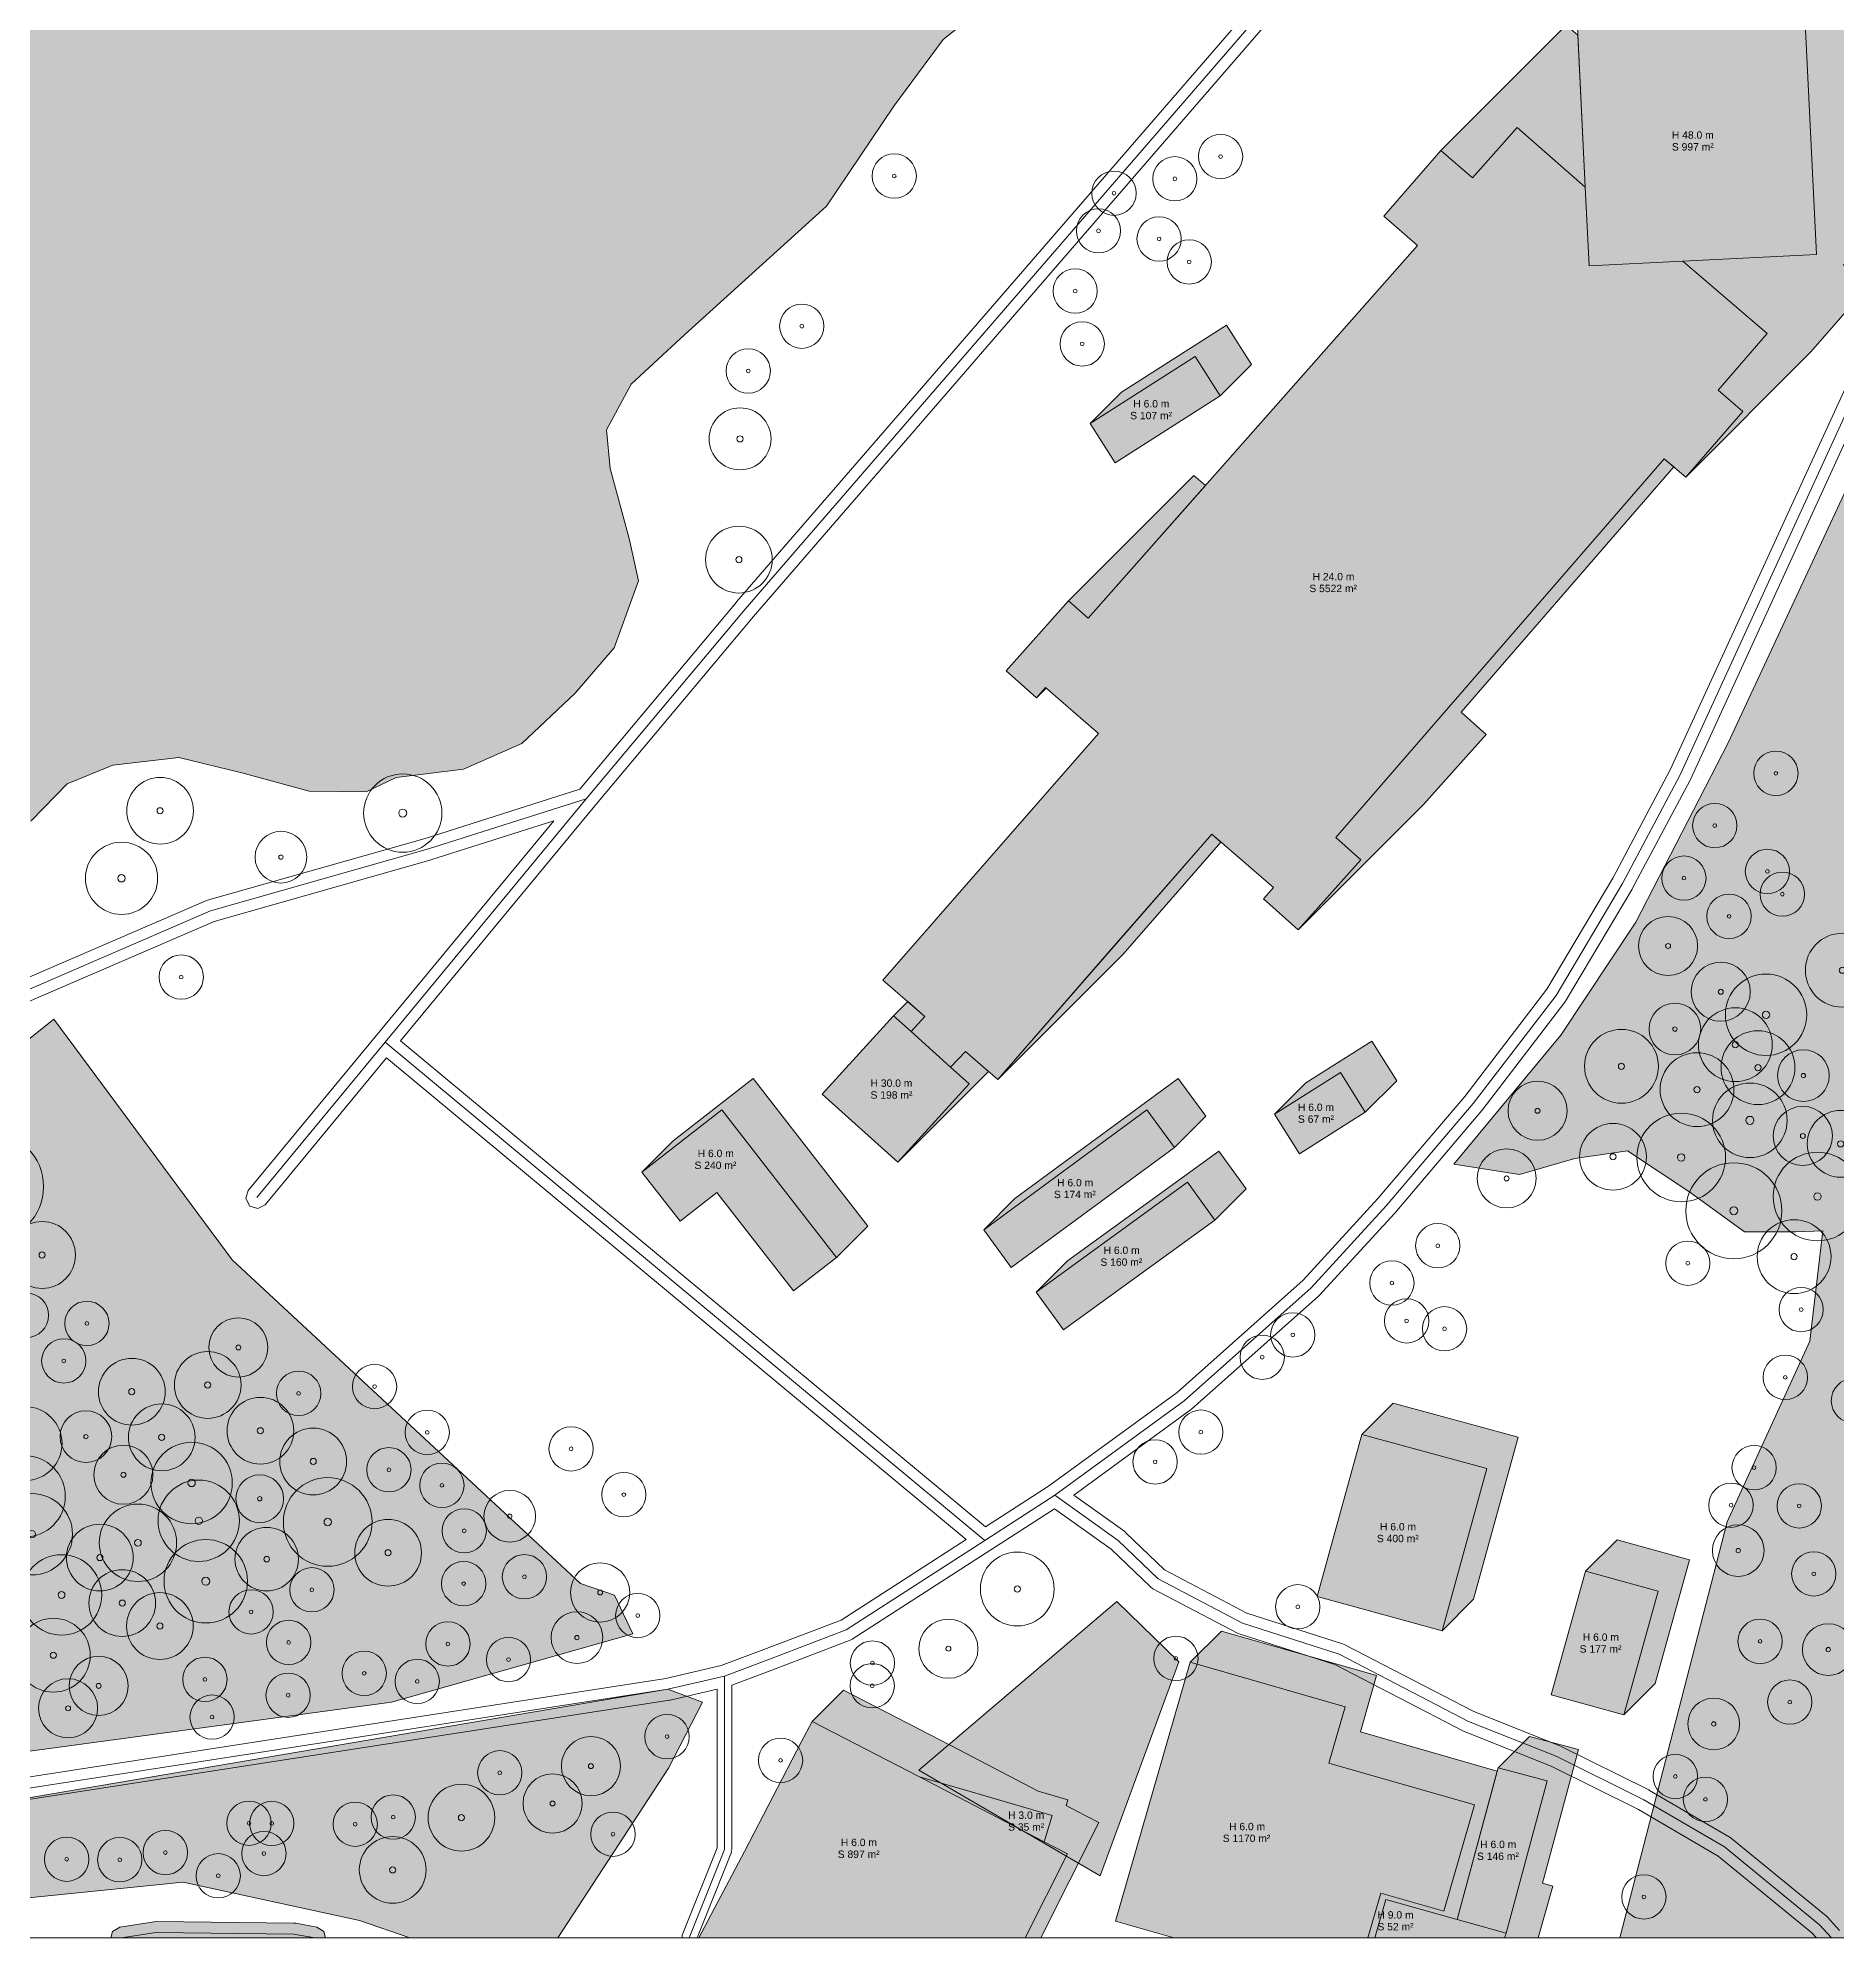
# Model space of a CAD drawing. Header units: metres. Extents: x -6 to 981, y -3 to 1020.
# Drawn here: x 585.6 to 829.1, y 0 to 257.2 of the extents above; entities that cross this region are included whole.
import ezdxf

# ---------------------------------------------------------------- set-up
doc = ezdxf.new("R2010")
doc.units = ezdxf.units.M
doc.header["$MEASUREMENT"] = 0
for name, color, linetype, lineweight, true_color in [('TPX_BUILDING_AREAS_TEXT', 7, 'CONTINUOUS', 0, 0x000000), ('TPX_BUILDING_HEIGHTS_TEXT', 7, 'CONTINUOUS', 0, 0x000000), ('TPX_BUILDINGS', 7, 'CONTINUOUS', 0, 0x000000), ('TPX_BUILDINGS_HATCH', 7, 'CONTINUOUS', 0, 0xf0f0f0), ('TPX_BUILDINGS_SHADOWS_HATCH', 7, 'CONTINUOUS', 0, 0x000000), ('TPX_BUILDINGS_SHADOWS_OUTLINES', 7, 'CONTINUOUS', 0, 0x000000), ('TPX_FRAME_PROJECT', 7, 'CONTINUOUS', 0, 0x000000), ('TPX_ROADS_AXES', 7, 'CONTINUOUS', 0, 0x323232), ('TPX_ROADS_CONTOURS', 7, 'CONTINUOUS', 0, 0x646464), ('TPX_ROADS_HATCH', 7, 'CONTINUOUS', 0, 0xc8c8c8), ('TPX_VEGETATION_GREEN_SPACES', 7, 'CONTINUOUS', 0, 0x58ba48), ('TPX_VEGETATION_GREEN_SPACES_HATCH', 7, 'CONTINUOUS', 0, 0x58ba48), ('TPX_VEGETATION_TREES_INDIVIDUAL', 7, 'CONTINUOUS', 0, 0x136734), ('TPX_WATERWAYS', 7, 'CONTINUOUS', 0, 0x7aafdf), ('TPX_WATERWAYS_HATCH', 7, 'CONTINUOUS', 0, 0x7aafdf)]:
    doc.layers.add(name, color=color, linetype=linetype, lineweight=lineweight, true_color=true_color)
doc.styles.add('TPX_TEXTE', font='arial.ttf')

# ---------------------------------------------------------------- blocks, each defined once
blk = doc.blocks.new('TREETR005_CR052')
at = {"layer": 'TPX_VEGETATION_TREES_INDIVIDUAL'}
for radius in [5.24, 0.458]:
    blk.add_circle((0, 0, 0.04), radius, dxfattribs=at)
blk = doc.blocks.new('TREETR004_CR042')
at = {"layer": 'TPX_VEGETATION_TREES_INDIVIDUAL'}
for radius in [4.19, 0.417]:
    blk.add_circle((0, 0, 0.04), radius, dxfattribs=at)
blk = doc.blocks.new('TREETR003_CR032')
at = {"layer": 'TPX_VEGETATION_TREES_INDIVIDUAL'}
for radius in [3.23, 0.292]:
    blk.add_circle((0, 0, 0.04), radius, dxfattribs=at)
blk = doc.blocks.new('TREETR003_CR040')
at = {"layer": 'TPX_VEGETATION_TREES_INDIVIDUAL'}
for radius in [4, 0.333]:
    blk.add_circle((0, 0, 0.04), radius, dxfattribs=at)
blk = doc.blocks.new('TREETR003_CR030')
at = {"layer": 'TPX_VEGETATION_TREES_INDIVIDUAL'}
for radius in [3, 0.25]:
    blk.add_circle((0, 0, 0.04), radius, dxfattribs=at)
blk = doc.blocks.new('TREETR003_CR035')
at = {"layer": 'TPX_VEGETATION_TREES_INDIVIDUAL'}
for radius in [3.5, 0.292]:
    blk.add_circle((0, 0, 0.04), radius, dxfattribs=at)
blk = doc.blocks.new('TREETR005_CR065')
at = {"layer": 'TPX_VEGETATION_TREES_INDIVIDUAL'}
for radius in [6.5, 0.542]:
    blk.add_circle((0, 0, 0.04), radius, dxfattribs=at)
blk = doc.blocks.new('TREETR005_CR049')
at = {"layer": 'TPX_VEGETATION_TREES_INDIVIDUAL'}
for radius in [4.89, 0.5]:
    blk.add_circle((0, 0, 0.04), radius, dxfattribs=at)
blk = doc.blocks.new('TREETR005_CR053')
at = {"layer": 'TPX_VEGETATION_TREES_INDIVIDUAL'}
for radius in [5.3, 0.542]:
    blk.add_circle((0, 0, 0.04), radius, dxfattribs=at)
blk = doc.blocks.new('TREETR005_CR060')
at = {"layer": 'TPX_VEGETATION_TREES_INDIVIDUAL'}
for radius in [6, 0.5]:
    blk.add_circle((0, 0, 0.04), radius, dxfattribs=at)
blk = doc.blocks.new('TREETR005_CR054')
at = {"layer": 'TPX_VEGETATION_TREES_INDIVIDUAL'}
for radius in [5.44, 0.458]:
    blk.add_circle((0, 0, 0.04), radius, dxfattribs=at)
blk = doc.blocks.new('TREETR005_CR057')
at = {"layer": 'TPX_VEGETATION_TREES_INDIVIDUAL'}
for radius in [5.65, 0.542]:
    blk.add_circle((0, 0, 0.04), radius, dxfattribs=at)
blk = doc.blocks.new('TREETR004_CR043')
at = {"layer": 'TPX_VEGETATION_TREES_INDIVIDUAL'}
for radius in [4.3, 0.375]:
    blk.add_circle((0, 0, 0.04), radius, dxfattribs=at)
blk = doc.blocks.new('TREETR005_CR055')
at = {"layer": 'TPX_VEGETATION_TREES_INDIVIDUAL'}
for radius in [5.51, 0.5]:
    blk.add_circle((0, 0, 0.04), radius, dxfattribs=at)
blk = doc.blocks.new('TREETR005_CR051')
at = {"layer": 'TPX_VEGETATION_TREES_INDIVIDUAL'}
for radius in [5.05, 0.542]:
    blk.add_circle((0, 0, 0.04), radius, dxfattribs=at)
blk = doc.blocks.new('TREETR004_CR050')
at = {"layer": 'TPX_VEGETATION_TREES_INDIVIDUAL'}
for radius in [5, 0.417]:
    blk.add_circle((0, 0, 0.04), radius, dxfattribs=at)
blk = doc.blocks.new('TREETR004_CR045')
at = {"layer": 'TPX_VEGETATION_TREES_INDIVIDUAL'}
for radius in [4.52, 0.417]:
    blk.add_circle((0, 0, 0.04), radius, dxfattribs=at)
blk = doc.blocks.new('TREETR007_CR073')
at = {"layer": 'TPX_VEGETATION_TREES_INDIVIDUAL'}
for radius in [7.3, 0.708]:
    blk.add_circle((0, 0, 0.04), radius, dxfattribs=at)

msp = doc.modelspace()

# ---------------------------------------------------------------- hatches: boundary and pattern name
at = {"layer": 'TPX_BUILDINGS_HATCH'}
for points in [[(824.86, 260.17), (794.06, 258.68), (795.12, 237.03), (795.64, 226.39), (808.33, 227.01), (826.44, 227.89), (824.86, 260.17)], [(729.21, 163.08), (699.99, 129.67), (705.69, 124.75), (703.82, 122.73), (709.18, 117.89), (711.17, 120.01), (715.56, 116.22), (744.55, 149.42), (752.88, 142.2), (751.55, 140.66), (756.25, 136.49), (764.72, 145.96), (761.35, 148.96), (805.82, 200.26), (808.72, 197.75), (816.48, 206.65), (813.13, 209.55), (819.76, 217.22), (808.33, 227.01), (795.64, 226.39), (795.12, 237.03), (785.89, 245.11), (779.85, 238.28), (775.57, 241.97), (767.82, 233.09), (772.4, 229.13), (727.8, 178.67), (725.16, 181.01), (716.69, 171.55), (720.8, 167.91), (722.02, 169.31), (729.21, 163.08)], [(742.29, 214.11), (728.07, 205.02), (731.48, 199.68), (745.7, 208.78), (742.29, 214.11)], [(701.46, 124.85), (691.79, 114.22), (702.01, 105.01), (711.68, 115.64), (709.18, 117.89), (703.82, 122.73), (701.46, 124.85)], [(761.96, 117.15), (753.04, 111.52), (756.42, 106.16), (765.33, 111.8), (761.96, 117.15)], [(678.18, 112.11), (667.36, 103.69), (672.54, 97.03), (677.53, 100.92), (687.89, 87.6), (693.72, 92.13), (678.18, 112.11)], [(735.75, 112.12), (713.65, 95.89), (717.39, 90.79), (739.5, 107.02), (735.75, 112.12)], [(741.25, 102.3), (720.76, 87.43), (724.47, 82.31), (744.97, 97.17), (741.25, 102.3)], [(764.85, 68.16), (758.8, 46.22), (775.74, 41.6), (781.79, 63.55), (764.85, 68.16)], [(795.17, 49.66), (790.52, 32.91), (800.36, 30.21), (805, 46.97), (795.17, 49.66)], [(741.62, 37.32), (731.49, 2.27), (739.41, 0), (765.66, 0), (767.43, 6.09), (775.97, 3.65), (780.12, 18.02), (760.41, 23.66), (762.62, 31.3), (741.62, 37.32)], [(681.24, 11.72), (675.06, 0), (719.28, 0), (724.99, 11.38), (721.86, 13), (704.97, 21.83), (690.42, 29.33), (688.94, 26.49), (681.24, 11.72)], [(711.82, 19.83), (704.97, 21.83), (721.86, 13), (722.92, 16.6), (711.82, 19.83)], [(783.32, 23.03), (777.79, 2.51), (784.39, 0.67), (789.94, 21.26), (783.32, 23.03)], [(768.12, 5.23), (766.64, 0), (784.2, 0), (784.39, 0.67), (777.79, 2.51), (768.12, 5.23)]]:
    msp.add_hatch(color=256, dxfattribs=at).paths.add_polyline_path(points)
at = {"layer": 'TPX_BUILDINGS_SHADOWS_HATCH'}
for points in [[(828, 292.62), (794.06, 258.68), (824.86, 260.17), (826.44, 227.89), (808.33, 227.01), (819.76, 217.22), (813.13, 209.55), (816.48, 206.65), (808.72, 197.75), (825.69, 214.72), (833.45, 223.63), (830.1, 226.52), (836.73, 234.19), (834.58, 236.03), (860.38, 261.83), (858.8, 294.11), (828, 292.62)], [(792.55, 258.94), (775.57, 241.97), (779.85, 238.28), (785.89, 245.11), (795.12, 237.03), (794.11, 257.59), (792.55, 258.94)], [(732.32, 209.26), (728.07, 205.02), (742.29, 214.11), (745.7, 208.78), (749.94, 213.02), (746.53, 218.36), (732.32, 209.26)], [(764.72, 145.96), (756.25, 136.49), (773.22, 153.46), (781.69, 162.94), (778.32, 165.93), (807.11, 199.14), (805.82, 200.26), (761.35, 148.96), (764.72, 145.96)], [(742.13, 197.98), (725.16, 181.01), (727.8, 178.67), (743.67, 196.62), (742.13, 197.98)], [(722.02, 169.31), (720.8, 167.91), (722.11, 169.22), (722.02, 169.31)], [(731.3, 134.25), (715.56, 116.22), (732.53, 133.19), (745.77, 148.36), (744.55, 149.42), (731.3, 134.25)], [(703.36, 126.76), (701.46, 124.85), (703.82, 122.73), (705.69, 124.75), (703.36, 126.76)], [(757.28, 115.76), (753.04, 111.52), (761.96, 117.15), (765.33, 111.8), (769.58, 116.04), (766.2, 121.39), (757.28, 115.76)], [(711.68, 115.64), (702.01, 105.01), (714.3, 117.3), (711.17, 120.01), (709.18, 117.89), (711.68, 115.64)], [(671.6, 107.93), (667.36, 103.69), (678.18, 112.11), (693.72, 92.13), (697.96, 96.37), (682.42, 116.35), (671.6, 107.93)], [(717.89, 100.13), (713.65, 95.89), (735.75, 112.12), (739.5, 107.02), (743.74, 111.27), (739.99, 116.37), (717.89, 100.13)], [(725, 91.67), (720.76, 87.43), (741.25, 102.3), (744.97, 97.17), (749.21, 101.42), (745.5, 106.54), (725, 91.67)], [(769.09, 72.41), (764.85, 68.16), (781.79, 63.55), (775.74, 41.6), (779.98, 45.85), (786.03, 67.79), (769.09, 72.41)], [(799.42, 53.91), (795.17, 49.66), (805, 46.97), (800.36, 30.21), (804.6, 34.45), (809.24, 51.21), (799.42, 53.91)], [(745.86, 41.56), (741.62, 37.32), (762.62, 31.3), (760.41, 23.66), (780.12, 18.02), (775.97, 3.65), (767.43, 6.09), (765.66, 0), (766.64, 0), (768.12, 5.23), (777.79, 2.51), (783.2, 22.59), (764.66, 27.9), (766.87, 35.54), (745.86, 41.56)], [(694.66, 33.57), (690.42, 29.33), (704.97, 21.83), (711.82, 19.83), (722.92, 16.6), (721.86, 13), (724.99, 11.38), (719.28, 0), (721.39, 0), (729.23, 15.63), (726.1, 17.24), (724.8, 17.92), (725.04, 18.72), (721.03, 19.89), (709.21, 26.07), (694.66, 33.57)], [(787.56, 27.27), (783.32, 23.03), (789.94, 21.26), (784.39, 0.67), (784.2, 0), (788.76, 0), (790.75, 7.03), (789.31, 7.43), (794.19, 25.5), (787.56, 27.27)]]:
    msp.add_hatch(color=256, dxfattribs=at).paths.add_polyline_path(points)
at = {"layer": 'TPX_ROADS_HATCH'}
msp.add_hatch(color=256, dxfattribs=at).paths.add_polyline_path([(595.68, 0.88), (595.47, 0), (624.5, 0), (624.31, 0.86), (623.35, 1.48), (620.49, 1.99), (620.24, 2.01), (601.57, 2.23), (601.32, 2.21), (596.66, 1.48), (595.68, 0.88)])
at = {"layer": 'TPX_VEGETATION_GREEN_SPACES_HATCH'}
for points in [[(791.79, 122.2), (777.34, 104.74), (786.21, 103.36), (793.72, 105.51), (800.86, 106.55), (809.29, 100.95), (816.69, 95.59), (823.63, 95.58), (827.28, 95.74), (825.53, 80.79), (814.33, 56.33), (799.78, 0), (974.48, 0), (974.48, 217.56), (969.04, 218.29), (955.45, 221.95), (944.3, 227.07), (930.57, 235.11), (922.52, 240.8), (917.18, 245.8), (913.67, 255.57), (907.77, 272.32), (900.33, 289.12), (894.19, 297.2), (887.87, 304.69), (882.37, 308.27), (878.84, 304.4), (849.92, 237.85), (814.46, 161.78), (801.98, 137.51), (791.79, 122.2)], [(358.15, 221.23), (355.45, 216.84), (412.17, 177.69), (401.72, 165.65), (404.54, 159.22), (405.82, 152.3), (404.4, 145.33), (419.41, 149.25), (434.02, 141.74), (431.58, 138.26), (448.28, 123.81), (441.42, 110.05), (374.51, 20.65), (368.77, 24.91), (355.97, 0.48), (356.08, 0), (412.86, 0), (483.4, 10.32), (576.75, 24.25), (633.45, 31.93), (666.14, 41.19), (663.65, 46.43), (659.05, 48), (618.17, 85.97), (611.88, 91.8), (587.73, 124.38), (558.15, 100.74), (546.02, 96.6), (532.89, 96.28), (521.12, 98.75), (508.71, 112.22), (498.17, 120.69), (485.08, 124.48), (460.53, 132.93), (442.84, 148.51), (429.04, 170.21), (425.85, 175.97), (424.53, 192.71), (432.38, 211.12), (429.02, 214.38), (420.53, 221.37), (418.12, 232.1), (412.7, 235.53), (405.65, 237.65), (397.5, 235.09), (391.52, 226.33), (383.35, 219.52), (374.32, 216.23), (364.88, 216.17), (358.15, 221.23)], [(535.15, 10.64), (491.57, 4.7), (493.79, 0.77), (494.37, 0), (564.53, 0), (566.12, 0.83), (582.93, 5.3), (605.25, 7.55), (629.14, 2.38), (635.96, 0), (655.99, 0), (670.95, 22.98), (675.57, 31.93), (670.88, 33.67), (535.15, 10.64)]]:
    msp.add_hatch(color=256, dxfattribs=at).paths.add_polyline_path(points)
at = {"layer": 'TPX_WATERWAYS_HATCH'}
h = msp.add_hatch(color=256, dxfattribs=at)
h.paths.add_polyline_path([(476.98, 181.88), (476.9, 175.7), (478.61, 168.25), (482.66, 163.7), (485.53, 158.51), (489.61, 153.94), (496.6, 147.86), (501.58, 144.81), (503.65, 143.44), (507.45, 140.93), (514.53, 136.84), (521.18, 133.19), (527.74, 128.65), (532.96, 124.07), (538.07, 120.9), (544.59, 117.83), (551.06, 116.56), (557.42, 117.01), (561.48, 118.89), (568.23, 125.91), (572, 130.4), (575.93, 134.18), (577.63, 137.89), (579.2, 141.29), (583.32, 147.62), (584.65, 151.22), (589.55, 156.25), (595.71, 158.77), (604.64, 159.81), (613.17, 157.74), (622.32, 155.25), (630.02, 155.18), (634.11, 157.12), (643.2, 158.23), (651.1, 161.69), (658.35, 168.51), (663.6, 174.65), (666.89, 183.74), (665.64, 189.44), (663.05, 198.93), (662.59, 204.19), (665.93, 210.35), (673.17, 217.09), (692.37, 234.46), (701.5, 247.98), (708.16, 257.03), (720.88, 267.15), (730.45, 272.32), (738.24, 272.84), (746.13, 274.49), (750.74, 276.86), (762.36, 280.88), (770.99, 287.5), (787.17, 304.92), (791.37, 310.73), (794.72, 316.64), (792.34, 322.17), (781.75, 324.24), (777.21, 327.36), (775.26, 331.53), (774.65, 335.78), (774.04, 340.03), (772.46, 343.49), (767.89, 346.07), (760.31, 349), (758.26, 347.6), (757.29, 344.12), (755.37, 340.28), (752.28, 338.65), (748.66, 338.87), (748.06, 335.6), (705.55, 343.35), (707.36, 353.16), (703.23, 353.91), (703.76, 356.85), (691.95, 359.01), (692.95, 364.46), (670.02, 368.63), (668.46, 360.1), (631.13, 366.88), (632.21, 372.76), (629.73, 375.42), (626.86, 377.46), (622.74, 380.81), (617.87, 382.49), (612.7, 385.17), (609.08, 387.21), (605.55, 389.85), (603, 393.61), (600.55, 396.5), (597.18, 397.34), (593.44, 397.68), (589.96, 398.75), (586.47, 401.49), (582.07, 405.01), (578.85, 407.95), (575.52, 411.41), (572.77, 413.93), (570.71, 414.81), (567.95, 414.27), (565.5, 413.5), (563.83, 412.76), (563.54, 413.78), (565.56, 417.34), (571.19, 426.28), (577.07, 434.05), (571.3, 434.01), (571.27, 428.05), (564.85, 428.18), (564.81, 417.76), (554.84, 417.75), (554.59, 427.95), (553.54, 427.96), (551.95, 427.99), (552.01, 409.52), (549.98, 406.24), (549.01, 403.32), (549.04, 397.46), (552.06, 383.96), (553.42, 372.62), (553.76, 362.46), (553.94, 346.64), (548.66, 346.57), (548.88, 339.56), (546.59, 339.49), (546.62, 335.45), (540.33, 335.48), (540.33, 323.03), (533.32, 322.94), (533.03, 317.15), (521.05, 312.19), (508.94, 303.01), (499.42, 292.95), (493.29, 285.42), (493.07, 280.26), (489.57, 276.43), (487.79, 271.19), (487.54, 263.01), (490.7, 258.77), (494.72, 253.82), (497.59, 246.48), (500.21, 239.39), (501.72, 235.6), (503.66, 231.63), (504.8, 225.24), (504.12, 221.29), (501.37, 217.28), (497.53, 212.52), (491.96, 206.27), (488.48, 201.62), (480.92, 191.21), (476.98, 181.88)])
h.paths.add_polyline_path([(518.21, 272.5), (518.66, 279), (520.6, 282.58), (526.64, 283.92), (534.85, 283.84), (540.47, 282.39), (544, 281.33), (548.34, 279.6), (551.45, 279.69), (556.52, 275.21), (560.02, 270.22), (559.29, 262), (559.08, 259.45), (556.86, 255.63), (555.1, 249.26), (553.22, 245.1), (548.36, 242.93), (538.93, 241.66), (535.17, 244.01), (531.15, 249.45), (527.11, 254.01), (522.47, 259.87), (521.02, 265.75), (518.21, 272.5)], flags=16)
msp.add_hatch(color=256, dxfattribs=at).paths.add_polyline_path([(731.67, 45.55), (704.88, 22.72), (729.41, 8.42), (740.08, 37.37), (731.67, 45.55)])

# ---------------------------------------------------------------- linework, layer by layer
at = {"layer": 'TPX_BUILDINGS', "elevation": 0.04}
for points in [[(824.86, 260.17), (794.06, 258.68), (795.12, 237.03), (795.64, 226.39), (808.33, 227.01), (826.44, 227.89)], [(729.21, 163.08), (699.99, 129.67), (705.69, 124.75), (703.82, 122.73), (709.18, 117.89), (711.17, 120.01), (715.56, 116.22), (744.55, 149.42), (752.88, 142.2), (751.55, 140.66), (756.25, 136.49), (764.72, 145.96), (761.35, 148.96), (805.82, 200.26), (808.72, 197.75), (816.48, 206.65), (813.13, 209.55), (819.76, 217.22), (808.33, 227.01), (795.64, 226.39), (795.12, 237.03), (785.89, 245.11), (779.85, 238.28), (775.57, 241.97), (767.82, 233.09), (772.4, 229.13), (727.8, 178.67), (725.16, 181.01), (716.69, 171.55), (720.8, 167.91), (722.02, 169.31)], [(742.29, 214.11), (728.07, 205.02), (731.48, 199.68), (745.7, 208.78)], [(701.46, 124.85), (691.79, 114.22), (702.01, 105.01), (711.68, 115.64), (709.18, 117.89), (703.82, 122.73)], [(761.96, 117.15), (753.04, 111.52), (756.42, 106.16), (765.33, 111.8)], [(678.18, 112.11), (667.36, 103.69), (672.54, 97.03), (677.53, 100.92), (687.89, 87.6), (693.72, 92.13)], [(735.75, 112.12), (713.65, 95.89), (717.39, 90.79), (739.5, 107.02)], [(741.25, 102.3), (720.76, 87.43), (724.47, 82.31), (744.97, 97.17)], [(764.85, 68.16), (758.8, 46.22), (775.74, 41.6), (781.79, 63.55)], [(795.17, 49.66), (790.52, 32.91), (800.36, 30.21), (805, 46.97)], [(741.62, 37.32), (731.49, 2.27), (739.41, 0), (765.66, 0), (767.43, 6.09), (775.97, 3.65), (780.12, 18.02), (760.41, 23.66), (762.62, 31.3)], [(681.24, 11.72), (675.06, 0), (719.28, 0), (724.99, 11.38), (721.86, 13), (704.97, 21.83), (690.42, 29.33), (688.94, 26.49)], [(711.82, 19.83), (704.97, 21.83), (721.86, 13), (722.92, 16.6)], [(783.32, 23.03), (777.79, 2.51), (784.39, 0.67), (789.94, 21.26)], [(768.12, 5.23), (766.64, 0), (784.2, 0), (784.39, 0.67), (777.79, 2.51)]]:
    msp.add_lwpolyline(points, close=True, dxfattribs=at)
at = {"layer": 'TPX_BUILDINGS_SHADOWS_OUTLINES', "elevation": 0.04}
for points in [[(828, 292.62), (794.06, 258.68), (824.86, 260.17), (826.44, 227.89), (808.33, 227.01), (819.76, 217.22), (813.13, 209.55), (816.48, 206.65), (808.72, 197.75), (825.69, 214.72), (833.45, 223.63), (830.1, 226.52), (836.73, 234.19), (834.58, 236.03), (860.38, 261.83), (858.8, 294.11)], [(792.55, 258.94), (775.57, 241.97), (779.85, 238.28), (785.89, 245.11), (795.12, 237.03), (794.11, 257.59)], [(732.32, 209.26), (728.07, 205.02), (742.29, 214.11), (745.7, 208.78), (749.94, 213.02), (746.53, 218.36)], [(764.72, 145.96), (756.25, 136.49), (773.22, 153.46), (781.69, 162.94), (778.32, 165.93), (807.11, 199.14), (805.82, 200.26), (761.35, 148.96)], [(742.13, 197.98), (725.16, 181.01), (727.8, 178.67), (743.67, 196.62)], [(722.02, 169.31), (720.8, 167.91), (722.11, 169.22)], [(731.3, 134.25), (715.56, 116.22), (732.53, 133.19), (745.77, 148.36), (744.55, 149.42)], [(703.36, 126.76), (701.46, 124.85), (703.82, 122.73), (705.69, 124.75)], [(757.28, 115.76), (753.04, 111.52), (761.96, 117.15), (765.33, 111.8), (769.58, 116.04), (766.2, 121.39)], [(711.68, 115.64), (702.01, 105.01), (714.3, 117.3), (711.17, 120.01), (709.18, 117.89)], [(671.6, 107.93), (667.36, 103.69), (678.18, 112.11), (693.72, 92.13), (697.96, 96.37), (682.42, 116.35)], [(717.89, 100.13), (713.65, 95.89), (735.75, 112.12), (739.5, 107.02), (743.74, 111.27), (739.99, 116.37)], [(725, 91.67), (720.76, 87.43), (741.25, 102.3), (744.97, 97.17), (749.21, 101.42), (745.5, 106.54)], [(769.09, 72.41), (764.85, 68.16), (781.79, 63.55), (775.74, 41.6), (779.98, 45.85), (786.03, 67.79)], [(799.42, 53.91), (795.17, 49.66), (805, 46.97), (800.36, 30.21), (804.6, 34.45), (809.24, 51.21)], [(745.86, 41.56), (741.62, 37.32), (762.62, 31.3), (760.41, 23.66), (780.12, 18.02), (775.97, 3.65), (767.43, 6.09), (765.66, 0), (766.64, 0), (768.12, 5.23), (777.79, 2.51), (783.2, 22.59), (764.66, 27.9), (766.87, 35.54)], [(694.66, 33.57), (690.42, 29.33), (704.97, 21.83), (711.82, 19.83), (722.92, 16.6), (721.86, 13), (724.99, 11.38), (719.28, 0), (721.39, 0), (729.23, 15.63), (726.1, 17.24), (724.8, 17.92), (725.04, 18.72), (721.03, 19.89), (709.21, 26.07)], [(787.56, 27.27), (783.32, 23.03), (789.94, 21.26), (784.39, 0.67), (784.2, 0), (788.76, 0), (790.75, 7.03), (789.31, 7.43), (794.19, 25.5)]]:
    msp.add_lwpolyline(points, close=True, dxfattribs=at)
at = {"layer": 'TPX_FRAME_PROJECT', "elevation": 0}
msp.add_lwpolyline([(0, 0), (974.48, 0), (974.48, 1013.19), (0, 1013.19)], close=True, dxfattribs=at)
at = {"layer": 'TPX_ROADS_AXES', "elevation": 0.03}
for points in [[(444.27, 0), (475.35, 4.43), (493.25, 7.45), (544.1, 14.06), (670.88, 33.67), (678.56, 35.44), (684.43, 37.66), (695.04, 41.7), (713.79, 53.8), (723.29, 59.93), (740.78, 72.71), (757.98, 88), (768.17, 99.11), (779.96, 112.98), (791.16, 127.6), (800.16, 142.74), (807.99, 157.47), (845.66, 239.63), (871.2, 297.74), (879.69, 317.08)], [(615.21, 100.23), (632.59, 121.26), (659.83, 154.23), (681.34, 179.89), (762.3, 273.47), (766.42, 276.91), (781.11, 284.61), (789.45, 288.7), (801.5, 291.37), (871.2, 297.74)], [(583.39, 128.01), (608.93, 139.05), (638.45, 147.43), (659.83, 154.23)], [(632.59, 121.26), (713.79, 53.8)], [(828.45, 0), (826.83, 1.8), (813.97, 12.32), (803.05, 18.7), (791.2, 24.6), (779.32, 29.33), (761.8, 38.41), (748.71, 42.6), (737.27, 48.61), (731.88, 53.79), (723.29, 59.93)], [(678.56, 35.44), (678.55, 11.99)], [(678.55, 11.99), (673.75, 0)], [(623.08, 0), (620.22, 0.51), (601.56, 0.73), (596.9, 0)]]:
    msp.add_lwpolyline(points, dxfattribs=at)
at = {"layer": 'TPX_ROADS_CONTOURS', "elevation": 0.03}
for points in [[(634.69, 121.45), (660.98, 153.27), (682.48, 178.92), (763.36, 272.39), (767.26, 275.65), (781.79, 283.28), (789.95, 287.28), (801.73, 289.88), (868.8, 296.02), (844.29, 240.24), (806.64, 158.13), (798.85, 143.48), (789.92, 128.44), (778.8, 113.92), (767.05, 100.11), (756.93, 89.07), (739.84, 73.87), (722.44, 61.16), (713.9, 55.66)], [(595.68, 0.88), (595.47, 0), (624.5, 0), (624.31, 0.86), (623.35, 1.48), (620.49, 1.99), (620.24, 2.01), (601.57, 2.23), (601.32, 2.21), (596.66, 1.48)]]:
    msp.add_lwpolyline(points, close=True, dxfattribs=at)
for points in [[(761.17, 274.45), (680.2, 180.87), (680.19, 180.85), (658.96, 155.52), (638.01, 148.86), (608.52, 140.49), (608.33, 140.43), (582.79, 129.39)], [(829.56, 1), (827.94, 2.81), (827.78, 2.96), (814.92, 13.48), (814.73, 13.62), (803.81, 19.99), (803.72, 20.04), (791.87, 25.94), (791.76, 25.99), (779.94, 30.7), (762.49, 39.74), (762.26, 39.84), (749.29, 43.99), (738.16, 49.84), (732.92, 54.87), (732.75, 55.01), (725.85, 59.94), (741.66, 71.49), (741.78, 71.59), (758.98, 86.88), (759.09, 86.99), (769.28, 98.1), (769.31, 98.14), (781.11, 112.01), (781.15, 112.07), (792.35, 126.69), (792.45, 126.83), (801.45, 141.98), (801.48, 142.04), (809.31, 156.76), (809.35, 156.84), (847.02, 239)], [(584.04, 126.66), (609.43, 137.63), (638.85, 145.98), (638.9, 146), (655.43, 151.25), (614.05, 101.19), (613.72, 100.09), (614.25, 99.07), (615.35, 98.74), (616.37, 99.27), (632.78, 119.14), (711.26, 53.95), (694.36, 43.04), (683.9, 39.07), (678.12, 36.88), (670.59, 35.14), (543.89, 15.54)], [(544.33, 12.57), (671.1, 32.19), (671.21, 32.21), (677.56, 33.67), (677.55, 12.19), (672.82, 0.37), (672.83, 0), (674.83, 0), (679.48, 11.62), (679.47, 11.82), (679.55, 11.99), (679.56, 34.21), (684.96, 36.26), (695.57, 40.3), (695.85, 40.44), (714.61, 52.54), (723.25, 58.11), (730.92, 52.64), (736.24, 47.53), (736.58, 47.28), (748.01, 41.28), (748.25, 41.18), (761.22, 37.02), (778.63, 28), (778.76, 27.94), (790.59, 23.23), (802.34, 17.38), (813.12, 11.08), (825.79, 0.71), (826.43, 0), (829.92, 0)]]:
    msp.add_lwpolyline(points, dxfattribs=at)
at = {"layer": 'TPX_VEGETATION_GREEN_SPACES', "elevation": 0}
for points in [[(849.92, 237.85), (814.46, 161.78), (801.98, 137.51), (791.79, 122.2), (777.34, 104.74), (786.21, 103.36), (793.72, 105.51), (800.86, 106.55), (809.29, 100.95), (816.69, 95.59), (823.63, 95.58), (827.28, 95.74), (825.53, 80.79), (814.33, 56.33), (799.78, 0), (974.48, 0)], [(576.75, 24.25), (633.45, 31.93), (666.14, 41.19), (663.65, 46.43), (659.05, 48), (618.17, 85.97), (611.88, 91.8), (587.73, 124.38), (558.15, 100.74)]]:
    msp.add_lwpolyline(points, dxfattribs=at)
msp.add_lwpolyline([(535.15, 10.64), (491.57, 4.7), (493.79, 0.77), (494.37, 0), (564.53, 0), (566.12, 0.83), (582.93, 5.3), (605.25, 7.55), (629.14, 2.38), (635.96, 0), (655.99, 0), (670.95, 22.98), (675.57, 31.93), (670.88, 33.67)], close=True, dxfattribs=at)
at = {"layer": 'TPX_WATERWAYS', "elevation": 0.01}
msp.add_lwpolyline([(584.65, 151.22), (589.55, 156.25), (595.71, 158.77), (604.64, 159.81), (613.17, 157.74), (622.32, 155.25), (630.02, 155.18), (634.11, 157.12), (643.2, 158.23), (651.1, 161.69), (658.35, 168.51), (663.6, 174.65), (666.89, 183.74), (665.64, 189.44), (663.05, 198.93), (662.59, 204.19), (665.93, 210.35), (673.17, 217.09), (692.37, 234.46), (701.5, 247.98), (708.16, 257.03), (720.88, 267.15)], dxfattribs=at)
msp.add_lwpolyline([(731.67, 45.55), (704.88, 22.72), (729.41, 8.42), (740.08, 37.37)], close=True, dxfattribs=at)

# ---------------------------------------------------------------- block references
at = {"layer": 'TPX_VEGETATION_TREES_INDIVIDUAL'}
for name, p in [('TREETR003_CR030', (745.73, 241.17, 0.04)), ('TREETR003_CR030', (701.54, 238.53, 0.04)), ('TREETR003_CR030', (739.54, 238.16, 0.04)), ('TREETR003_CR030', (731.3, 236.2, 0.04)), ('TREETR003_CR030', (729.2, 231.11, 0.04)), ('TREETR003_CR030', (737.41, 230.01, 0.04)), ('TREETR003_CR030', (741.49, 226.9, 0.04)), ('TREETR003_CR030', (726.04, 222.96, 0.04)), ('TREETR003_CR030', (689.02, 218.2, 0.04)), ('TREETR003_CR030', (727, 215.8, 0.04)), ('TREETR003_CR030', (681.77, 212.14, 0.04)), ('TREETR004_CR042', (680.66, 202.95, 0.04)), ('TREETR004_CR045', (680.5, 186.6, 0.04)), ('TREETR003_CR030', (820.94, 157.67, 0.04)), ('TREETR004_CR045', (602.12, 152.6, 0.04)), ('TREETR005_CR053', (634.98, 152.29, 0.04)), ('TREETR003_CR030', (812.66, 150.59, 0.04)), ('TREETR003_CR035', (618.49, 146.32, 0.04)), ('TREETR005_CR049', (596.9, 143.46, 0.04)), ('TREETR003_CR030', (819.79, 144.39, 0.04)), ('TREETR003_CR030', (808.48, 143.48, 0.04)), ('TREETR003_CR030', (821.81, 141.31, 0.04)), ('TREETR003_CR030', (814.59, 138.31, 0.04)), ('TREETR003_CR040', (806.34, 134.3, 0.04)), ('TREETR004_CR050', (829.93, 131.01, 0.04)), ('TREETR003_CR030', (604.99, 130.09, 0.04)), ('TREETR003_CR040', (813.47, 128.1, 0.04)), ('TREETR005_CR055', (819.6, 124.98, 0.04)), ('TREETR003_CR035', (807.26, 123.05, 0.04)), ('TREETR004_CR050', (815.45, 120.93, 0.04)), ('TREETR004_CR050', (800.02, 118.01, 0.04)), ('TREETR004_CR050', (818.51, 117.83, 0.04)), ('TREETR004_CR050', (810.26, 114.85, 0.04)), ('TREETR003_CR035', (824.66, 116.75, 0.04)), ('TREETR003_CR040', (788.66, 111.99, 0.04)), ('TREETR005_CR051', (817.41, 110.69, 0.04)), ('TREETR005_CR060', (808.12, 105.67, 0.04)), ('TREETR003_CR040', (824.58, 108.58, 0.04)), ('TREETR004_CR045', (829.71, 107.51, 0.04)), ('TREETR007_CR073', (579.04, 101.72, 0.04)), ('TREETR004_CR045', (798.88, 105.76, 0.04)), ('TREETR003_CR040', (784.47, 102.83, 0.04)), ('TREETR005_CR060', (826.56, 100.38, 0.04)), ('TREETR005_CR065', (815.24, 98.45, 0.04)), ('TREETR004_CR045', (586.14, 92.46, 0.04)), ('TREETR003_CR030', (775.14, 93.72, 0.04)), ('TREETR004_CR050', (823.4, 92.24, 0.04)), ('TREETR003_CR030', (809.01, 91.35, 0.04)), ('TREETR003_CR030', (768.93, 88.67, 0.04)), ('TREETR003_CR030', (824.36, 85.07, 0.04)), ('TREETR003_CR030', (584.01, 84.3, 0.04)), ('TREETR003_CR030', (592.21, 83.2, 0.04)), ('TREETR003_CR030', (770.93, 83.54, 0.04)), ('TREETR003_CR030', (776.06, 82.47, 0.04)), ('TREETR003_CR040', (612.72, 79.94, 0.04)), ('TREETR003_CR030', (755.51, 81.64, 0.04)), ('TREETR003_CR030', (589.08, 78.12, 0.04)), ('TREETR003_CR030', (751.37, 78.62, 0.04)), ('TREETR004_CR045', (598.29, 73.95, 0.04)), ('TREETR004_CR045', (608.57, 74.87, 0.04)), ('TREETR003_CR030', (631.16, 74.65, 0.04)), ('TREETR003_CR030', (822.21, 75.9, 0.04)), ('TREETR003_CR030', (620.88, 73.73, 0.04)), ('TREETR003_CR030', (831.43, 72.74, 0.04)), ('TREETR004_CR045', (602.34, 67.78, 0.04)), ('TREETR004_CR045', (615.7, 68.67, 0.04)), ('TREETR004_CR050', (583.84, 66.93, 0.04)), ('TREETR003_CR035', (592.07, 67.87, 0.04)), ('TREETR003_CR030', (638.29, 68.45, 0.04)), ('TREETR003_CR030', (743.06, 68.48, 0.04)), ('TREETR005_CR055', (606.39, 61.6, 0.04)), ('TREETR004_CR045', (622.85, 64.51, 0.04)), ('TREETR003_CR030', (657.78, 66.22, 0.04)), ('TREETR003_CR030', (736.86, 64.45, 0.04)), ('TREETR005_CR055', (583.77, 59.78, 0.04)), ('TREETR003_CR040', (597.15, 62.71, 0.04)), ('TREETR003_CR030', (633.11, 63.39, 0.04)), ('TREETR003_CR030', (817.99, 63.67, 0.04)), ('TREETR005_CR055', (607.36, 56.48, 0.04)), ('TREETR003_CR032', (615.61, 59.47, 0.04)), ('TREETR005_CR060', (624.82, 56.32, 0.04)), ('TREETR003_CR030', (640.28, 61.28, 0.04)), ('TREETR003_CR030', (664.92, 60.02, 0.04)), ('TREETR005_CR055', (584.75, 54.66, 0.04)), ('TREETR003_CR035', (649.48, 57.1, 0.04)), ('TREETR003_CR030', (814.86, 58.59, 0.04)), ('TREETR003_CR030', (824.1, 58.5, 0.04)), ('TREETR005_CR052', (599.12, 53.5, 0.04)), ('TREETR004_CR045', (633, 52.15, 0.04)), ('TREETR003_CR030', (643.3, 55.12, 0.04)), ('TREETR004_CR045', (593.96, 51.5, 0.04)), ('TREETR004_CR043', (616.56, 51.29, 0.04)), ('TREETR003_CR035', (815.83, 52.45, 0.04)), ('TREETR005_CR054', (588.78, 46.44, 0.04)), ('TREETR005_CR057', (608.31, 48.3, 0.04)), ('TREETR003_CR030', (651.46, 48.91, 0.04)), ('TREETR004_CR050', (718.2, 47.25, 0.04)), ('TREETR003_CR030', (826.07, 49.29, 0.04)), ('TREETR004_CR045', (596.99, 45.34, 0.04)), ('TREETR003_CR030', (622.68, 47.14, 0.04)), ('TREETR003_CR030', (643.23, 47.97, 0.04)), ('TREETR003_CR040', (661.71, 46.77, 0.04)), ('TREETR004_CR045', (602.09, 42.23, 0.04)), ('TREETR003_CR030', (614.44, 44.15, 0.04)), ('TREETR003_CR030', (666.81, 43.65, 0.04)), ('TREETR003_CR030', (756.18, 44.84, 0.04)), ('TREETR003_CR035', (658.57, 40.67, 0.04)), ('TREETR004_CR050', (587.67, 38.28, 0.04)), ('TREETR003_CR030', (619.53, 40.02, 0.04)), ('TREETR003_CR030', (641.1, 39.81, 0.04)), ('TREETR003_CR040', (708.88, 39.16, 0.04)), ('TREETR003_CR030', (818.79, 40.16, 0.04)), ('TREETR003_CR035', (828.03, 39.05, 0.04)), ('TREETR003_CR030', (629.76, 35.83, 0.04)), ('TREETR003_CR030', (649.3, 37.69, 0.04)), ('TREETR003_CR030', (698.59, 37.22, 0.04)), ('TREETR003_CR030', (739.68, 37.85, 0.04)), ('TREETR003_CR040', (593.8, 34.13, 0.04)), ('TREETR003_CR030', (608.19, 35.01, 0.04)), ('TREETR003_CR030', (636.94, 34.74, 0.04)), ('TREETR003_CR030', (698.56, 34.15, 0.04)), ('TREETR003_CR040', (589.66, 31.1, 0.04)), ('TREETR003_CR030', (619.46, 32.86, 0.04)), ('TREETR003_CR030', (822.82, 31.94, 0.04)), ('TREETR003_CR030', (609.16, 29.9, 0.04)), ('TREETR003_CR035', (812.52, 28.98, 0.04)), ('TREETR003_CR030', (670.77, 27.26, 0.04)), ('TREETR003_CR040', (660.46, 23.27, 0.04)), ('TREETR003_CR030', (686.14, 24.05, 0.04)), ('TREETR003_CR030', (648.12, 22.37, 0.04)), ('TREETR003_CR030', (807.32, 21.87, 0.04)), ('TREETR004_CR045', (642.93, 16.29, 0.04)), ('TREETR003_CR040', (655.27, 18.21, 0.04)), ('TREETR003_CR030', (811.4, 18.77, 0.04)), ('TREETR003_CR030', (614.16, 15.54, 0.04)), ('TREETR003_CR030', (617.24, 15.51, 0.04)), ('TREETR003_CR030', (628.54, 15.4, 0.04)), ('TREETR003_CR030', (633.69, 16.37, 0.04)), ('TREETR003_CR030', (663.45, 14.05, 0.04)), ('TREETR003_CR030', (589.47, 10.67, 0.04)), ('TREETR003_CR030', (596.65, 10.6, 0.04)), ('TREETR003_CR030', (602.83, 11.56, 0.04)), ('TREETR003_CR030', (616.18, 11.43, 0.04)), ('TREETR004_CR045', (633.62, 9.22, 0.04)), ('TREETR003_CR030', (609.99, 8.42, 0.04)), ('TREETR003_CR030', (803.06, 5.56, 0.04))]:
    msp.add_blockref(name, p, dxfattribs=at)

# ---------------------------------------------------------------- texts
at = {"layer": 'TPX_BUILDING_AREAS_TEXT', "style": 'TPX_TEXTE'}
for s, p in [('S 997 m²', (806.85, 241.98, 0.05)), ('S 107 m²', (733.49, 205.6, 0.05)), ('S 5522 m²', (757.76, 182.2, 0.05)), ('S 198 m²', (698.33, 113.63, 0.05)), ('S 67 m²', (756.21, 110.36, 0.05)), ('S 240 m²', (674.49, 104.11, 0.05)), ('S 174 m²', (723.17, 100.16, 0.05)), ('S 160 m²', (729.46, 91, 0.05)), ('S 400 m²', (766.9, 53.58, 0.05)), ('S 177 m²', (794.36, 38.63, 0.05)), ('S 35 m²', (716.96, 14.53, 0.05)), ('S 1170 m²', (746.03, 12.99, 0.05)), ('S 897 m²', (693.89, 10.84, 0.05)), ('S 146 m²', (780.46, 10.57, 0.05)), ('S 52 m²', (766.98, 1.03, 0.05))]:
    msp.add_text(s, height=1, dxfattribs=at).set_placement(p)
at = {"layer": 'TPX_BUILDING_HEIGHTS_TEXT', "style": 'TPX_TEXTE'}
for s, p in [('H 48.0 m', (806.85, 243.58, 0.05)), ('H 6.0 m', (733.91, 207.2, 0.05)), ('H 24.0 m', (758.19, 183.8, 0.05)), ('H 30.0 m', (698.33, 115.23, 0.05)), ('H 6.0 m', (756.21, 111.96, 0.05)), ('H 6.0 m', (674.92, 105.71, 0.05)), ('H 6.0 m', (723.6, 101.76, 0.05)), ('H 6.0 m', (729.89, 92.6, 0.05)), ('H 6.0 m', (767.32, 55.18, 0.05)), ('H 6.0 m', (794.79, 40.23, 0.05)), ('H 3.0 m', (716.96, 16.13, 0.05)), ('H 6.0 m', (746.88, 14.59, 0.05)), ('H 6.0 m', (694.31, 12.44, 0.05)), ('H 6.0 m', (780.89, 12.17, 0.05)), ('H 9.0 m', (766.98, 2.63, 0.05))]:
    msp.add_text(s, height=1, dxfattribs=at).set_placement(p)

doc.saveas('drawing.dxf')
